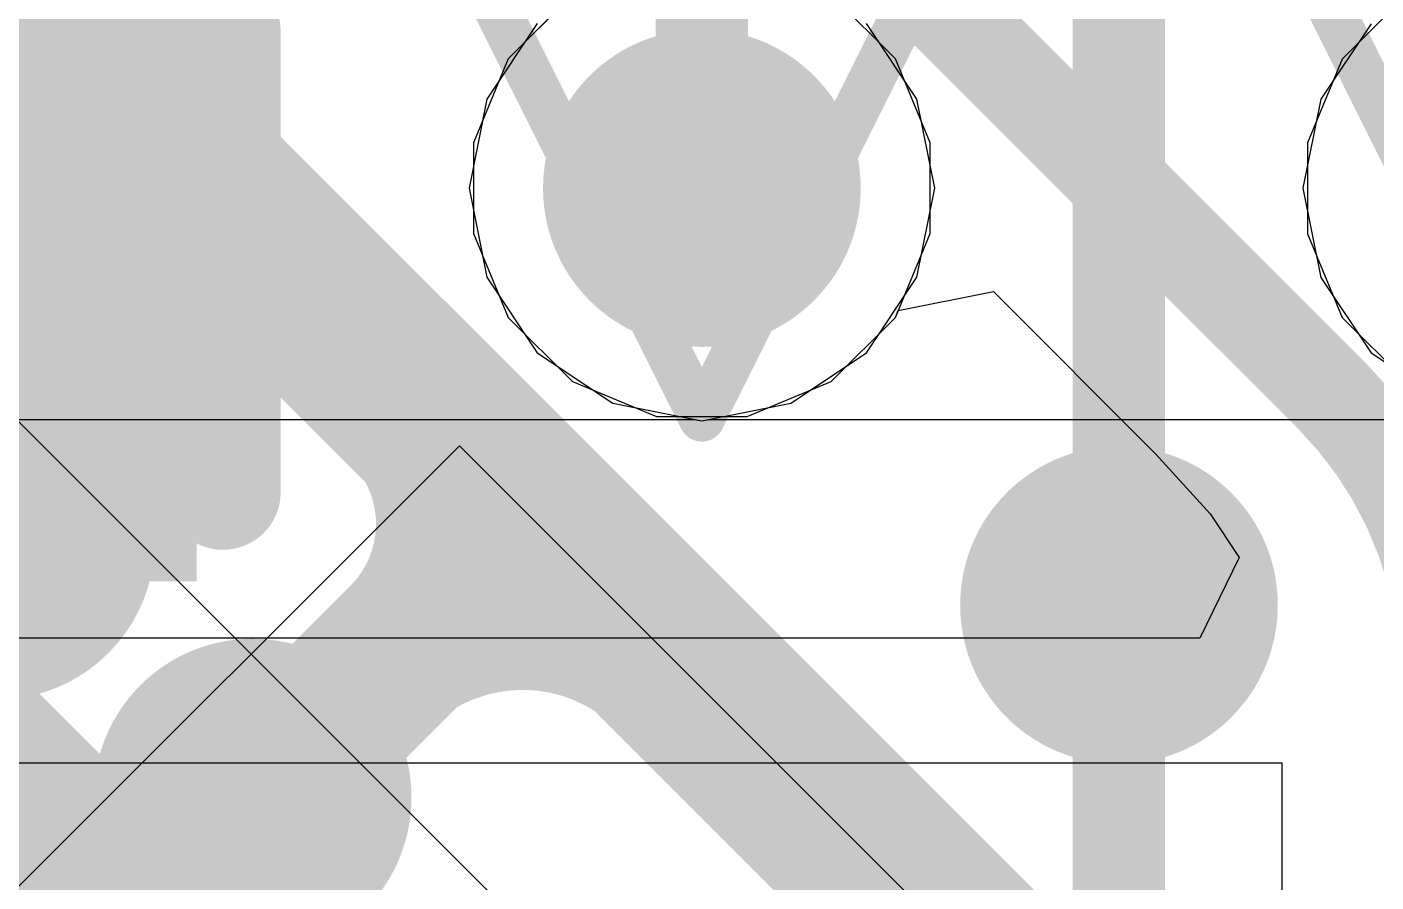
# Model space of a CAD drawing. Header units: inches. Extents: x -6 to 283, y -12 to 154.
# Drawn here: x 47.23 to 48.716, y 5.213 to 6.155 of the extents above; entities that cross this region are included whole.
import ezdxf

# ---------------------------------------------------------------- set-up
doc = ezdxf.new("R2010")
doc.units = ezdxf.units.IN
for name, color, linetype in [('Bottom Layer', 5, 'Continuous'), ('Bottom Overlay', 54, 'Continuous'), ('Bottom Paste', 16, 'Continuous'), ('Bottom Solder', 6, 'Continuous'), ('Drill Drawing', 1, 'Continuous'), ('GND-1', 16, 'Continuous'), ('GND-2', 90, 'Continuous'), ('GND-3', 216, 'Continuous'), ('GND-4', 54, 'Continuous'), ('PWR-1', 156, 'Continuous'), ('PWR-2', 130, 'Continuous'), ('Signal L1', 76, 'Continuous'), ('Signal L2', 6, 'Continuous'), ('Top Layer', 1, 'Continuous'), ('Top Paste', 8, 'Continuous'), ('Top Solder', 216, 'Continuous'), ('Via Holes', 16, 'Continuous')]:
    doc.layers.add(name, color=color, linetype=linetype)

# ---------------------------------------------------------------- blocks, each defined once
blk = doc.blocks.new('BGA_565_15_5_14_4__57')
at = {"layer": 'Top Layer'}
h = blk.add_hatch(color=1, dxfattribs=at)
edge = h.paths.add_edge_path()
edge.add_arc((6.174999079999999, -2.27499926), 0.12499848, 0, 360)
h = blk.add_hatch(color=1, dxfattribs=at)
edge = h.paths.add_edge_path()
edge.add_arc((7.00000124, -2.79999948), 0.12499848, 0, 360)
h = blk.add_hatch(color=1, dxfattribs=at)
edge = h.paths.add_edge_path()
edge.add_arc((6.174999079999999, -2.9250005), 0.12499848, 0, 360)
h = blk.add_hatch(color=1, dxfattribs=at)
edge = h.paths.add_edge_path()
edge.add_arc((7.00000124, -3.20000122), 0.12499848, 0, 360)
at = {"layer": 'Top Paste'}
h = blk.add_hatch(color=8, dxfattribs=at)
edge = h.paths.add_edge_path()
edge.add_arc((6.174999079999999, -2.27499926), 0.12499848, 0, 360)
h = blk.add_hatch(color=8, dxfattribs=at)
edge = h.paths.add_edge_path()
edge.add_arc((7.00000124, -2.79999948), 0.12499848, 0, 360)
h = blk.add_hatch(color=8, dxfattribs=at)
edge = h.paths.add_edge_path()
edge.add_arc((6.174999079999999, -2.9250005), 0.12499848, 0, 360)
h = blk.add_hatch(color=8, dxfattribs=at)
edge = h.paths.add_edge_path()
edge.add_arc((7.00000124, -3.20000122), 0.12499848, 0, 360)
at = {"layer": 'Top Solder'}
h = blk.add_hatch(color=216, dxfattribs=at)
edge = h.paths.add_edge_path()
edge.add_arc((6.174999079999999, -2.27499926), 0.17499838, 0, 360)
h = blk.add_hatch(color=216, dxfattribs=at)
edge = h.paths.add_edge_path()
edge.add_arc((7.00000124, -2.79999948), 0.17499838, 0, 360)
h = blk.add_hatch(color=216, dxfattribs=at)
edge = h.paths.add_edge_path()
edge.add_arc((6.174999079999999, -2.9250005), 0.17499838, 0, 360)
h = blk.add_hatch(color=216, dxfattribs=at)
edge = h.paths.add_edge_path()
edge.add_arc((7.00000124, -3.20000122), 0.17499838, 0, 360)
blk = doc.blocks.new('C___0402_B_346')
at = {"layer": 'Bottom Layer'}
for points in [[(-0.2413, 0.3175), (-0.2412999999999999, -0.3175), (-0.6985, -0.3175), (-0.6985, 0.3175)], [(0.6985, 0.3175), (0.6985, -0.3175), (0.2413, -0.3175), (0.2412999999999999, 0.3175)]]:
    blk.add_hatch(color=5, dxfattribs=at).paths.add_polyline_path(points)
at = {"layer": 'Bottom Paste'}
for points in [[(-0.2413, 0.3175), (-0.2412999999999999, -0.3175), (-0.6985, -0.3175), (-0.6985, 0.3175)], [(0.6985, 0.3175), (0.6985, -0.3175), (0.2413, -0.3175), (0.2412999999999999, 0.3175)]]:
    blk.add_hatch(color=16, dxfattribs=at).paths.add_polyline_path(points)
at = {"layer": 'Bottom Solder'}
for points in [[(-0.18130012, 0.37749988), (-0.18130012, -0.37749988), (-0.7584998799999999, -0.37749988), (-0.7584998799999999, 0.37749988)], [(0.7584998799999999, 0.37749988), (0.7584998799999999, -0.37749988), (0.18130012, -0.37749988), (0.18130012, 0.37749988)]]:
    blk.add_hatch(color=6, dxfattribs=at).paths.add_polyline_path(points)
at = {"layer": 'Bottom Overlay'}
for points in [[(-0.7874, -0.4064, 0.127, 0.127, 0), (-0.7874, 0.4064, 0.127, 0.127, 0)], [(-0.2794, 0.4064, 0.127, 0.127, 0), (-0.7874, 0.4064, 0.127, 0.127, 0)], [(0.7874, 0.4064, 0.127, 0.127, 0), (0.2794, 0.4064, 0.127, 0.127, 0)], [(0.7874, -0.4064, 0.127, 0.127, 0), (0.7874, 0.4064, 0.127, 0.127, 0)], [(-0.2794, -0.4064, 0.127, 0.127, 0), (-0.7874, -0.4064, 0.127, 0.127, 0)], [(0.7874, -0.4064, 0.127, 0.127, 0), (0.2794, -0.4064, 0.127, 0.127, 0)]]:
    blk.add_lwpolyline(points, format="xyseb", dxfattribs=at)
for points in [[(-0.8191499999999999, 0.4064, 0.0635, 0.0635, 1), (-0.7556499999999999, 0.4064, 0.0635, 0.0635, 1)], [(-0.8191499999999999, 0.4064, 0.0635, 0.0635, 1), (-0.7556499999999999, 0.4064, 0.0635, 0.0635, 1)], [(-0.31115, 0.4064, 0.0635, 0.0635, 1), (-0.24765, 0.4064, 0.0635, 0.0635, 1)], [(0.24765, 0.4064, 0.0635, 0.0635, 1), (0.31115, 0.4064, 0.0635, 0.0635, 1)], [(0.7556499999999999, 0.4064, 0.0635, 0.0635, 1), (0.8191499999999999, 0.4064, 0.0635, 0.0635, 1)], [(0.7556499999999999, 0.4064, 0.0635, 0.0635, 1), (0.8191499999999999, 0.4064, 0.0635, 0.0635, 1)], [(-0.8191499999999999, -0.4064, 0.0635, 0.0635, 1), (-0.7556499999999999, -0.4064, 0.0635, 0.0635, 1)], [(-0.8191499999999999, -0.4064, 0.0635, 0.0635, 1), (-0.7556499999999999, -0.4064, 0.0635, 0.0635, 1)], [(-0.31115, -0.4064, 0.0635, 0.0635, 1), (-0.24765, -0.4064, 0.0635, 0.0635, 1)], [(0.24765, -0.4064, 0.0635, 0.0635, 1), (0.31115, -0.4064, 0.0635, 0.0635, 1)], [(0.7556499999999999, -0.4064, 0.0635, 0.0635, 1), (0.8191499999999999, -0.4064, 0.0635, 0.0635, 1)], [(0.7556499999999999, -0.4064, 0.0635, 0.0635, 1), (0.8191499999999999, -0.4064, 0.0635, 0.0635, 1)]]:
    blk.add_lwpolyline(points, format="xyseb", close=True, dxfattribs=at)
blk = doc.blocks.new('CAP_0201_B_361')
at = {"layer": 'Bottom Layer'}
for points in [[(-0.44999656, 0.1499997), (-0.14999716, 0.1499997), (-0.14999716, -0.1499997), (-0.44999656, -0.1499997)], [(0.14999716, 0.1499997), (0.44999656, 0.1499997), (0.44999656, -0.1499997), (0.14999716, -0.1499997)]]:
    blk.add_hatch(color=5, dxfattribs=at).paths.add_polyline_path(points)
at = {"layer": 'Bottom Paste'}
for points in [[(-0.44999656, 0.1499997), (-0.14999716, 0.1499997), (-0.14999716, -0.1499997), (-0.44999656, -0.1499997)], [(0.14999716, 0.1499997), (0.44999656, 0.1499997), (0.44999656, -0.1499997), (0.14999716, -0.1499997)]]:
    blk.add_hatch(color=16, dxfattribs=at).paths.add_polyline_path(points)
at = {"layer": 'Bottom Solder'}
for points in [[(-0.50499772, 0.20500086), (-0.094996, 0.20500086), (-0.094996, -0.20500086), (-0.50499772, -0.20500086)], [(0.094996, 0.20500086), (0.50499772, 0.20500086), (0.50499772, -0.20500086), (0.094996, -0.20500086)]]:
    blk.add_hatch(color=6, dxfattribs=at).paths.add_polyline_path(points)
at = {"layer": 'Bottom Overlay'}
for points in [[(-0.5334, -0.2286, 0.127, 0.127, 0), (-0.5334, 0.2286, 0.127, 0.127, 0)], [(-0.5334, 0.2286, 0.127, 0.127, 0), (-0.2032, 0.2286, 0.127, 0.127, 0)], [(0.2032, 0.2286, 0.127, 0.127, 0), (0.5334, 0.2286, 0.127, 0.127, 0)], [(0.5334, -0.2286, 0.127, 0.127, 0), (0.5334, 0.2286, 0.127, 0.127, 0)], [(-0.5334, -0.2286, 0.127, 0.127, 0), (-0.2032, -0.2286, 0.127, 0.127, 0)], [(0.2032, -0.2286, 0.127, 0.127, 0), (0.5334, -0.2286, 0.127, 0.127, 0)]]:
    blk.add_lwpolyline(points, format="xyseb", dxfattribs=at)
for points in [[(-0.5651499999999999, 0.2286, 0.0635, 0.0635, 1), (-0.5016499999999999, 0.2286, 0.0635, 0.0635, 1)], [(-0.5651499999999999, 0.2286, 0.0635, 0.0635, 1), (-0.5016499999999999, 0.2286, 0.0635, 0.0635, 1)], [(-0.23495, 0.2286, 0.0635, 0.0635, 1), (-0.17145, 0.2286, 0.0635, 0.0635, 1)], [(0.17145, 0.2286, 0.0635, 0.0635, 1), (0.23495, 0.2286, 0.0635, 0.0635, 1)], [(0.5016499999999999, 0.2286, 0.0635, 0.0635, 1), (0.5651499999999999, 0.2286, 0.0635, 0.0635, 1)], [(0.5016499999999999, 0.2286, 0.0635, 0.0635, 1), (0.5651499999999999, 0.2286, 0.0635, 0.0635, 1)], [(-0.5651499999999999, -0.2286, 0.0635, 0.0635, 1), (-0.5016499999999999, -0.2286, 0.0635, 0.0635, 1)], [(-0.5651499999999999, -0.2286, 0.0635, 0.0635, 1), (-0.5016499999999999, -0.2286, 0.0635, 0.0635, 1)], [(-0.23495, -0.2286, 0.0635, 0.0635, 1), (-0.17145, -0.2286, 0.0635, 0.0635, 1)], [(0.17145, -0.2286, 0.0635, 0.0635, 1), (0.23495, -0.2286, 0.0635, 0.0635, 1)], [(0.5016499999999999, -0.2286, 0.0635, 0.0635, 1), (0.5651499999999999, -0.2286, 0.0635, 0.0635, 1)], [(0.5016499999999999, -0.2286, 0.0635, 0.0635, 1), (0.5651499999999999, -0.2286, 0.0635, 0.0635, 1)]]:
    blk.add_lwpolyline(points, format="xyseb", close=True, dxfattribs=at)

msp = doc.modelspace()

# ---------------------------------------------------------------- hatches: boundary and pattern name
at = {"layer": 'Bottom Layer'}
h = msp.add_hatch(color=5, dxfattribs=at)
edge = h.paths.add_edge_path()
edge.add_arc((47.97324924, 5.97783412), 0.1499997, 0, 360)
at = {"layer": 'GND-1'}
h = msp.add_hatch(color=16, dxfattribs=at)
edge = h.paths.add_edge_path()
edge.add_arc((47.97324924, 5.97783412), 0.1499997, 0, 360)
at = {"layer": 'GND-2'}
h = msp.add_hatch(color=90, dxfattribs=at)
edge = h.paths.add_edge_path()
edge.add_arc((47.97324924, 5.97783412), 0.1499997, 0, 360)
at = {"layer": 'GND-3'}
h = msp.add_hatch(color=216, dxfattribs=at)
edge = h.paths.add_edge_path()
edge.add_arc((47.97324924, 5.97783412), 0.1499997, 0, 360)
at = {"layer": 'GND-4'}
h = msp.add_hatch(color=54, dxfattribs=at)
edge = h.paths.add_edge_path()
edge.add_arc((47.97324924, 5.97783412), 0.1499997, 0, 360)
at = {"layer": 'PWR-1'}
h = msp.add_hatch(color=156, dxfattribs=at)
edge = h.paths.add_edge_path()
edge.add_arc((47.97324924, 5.97783412), 0.1499997, 0, 360)
at = {"layer": 'PWR-2'}
h = msp.add_hatch(color=130, dxfattribs=at)
edge = h.paths.add_edge_path()
edge.add_arc((47.97324924, 5.97783412), 0.1499997, 0, 360)
at = {"layer": 'Signal L1'}
h = msp.add_hatch(color=76, dxfattribs=at)
edge = h.paths.add_edge_path()
edge.add_arc((47.97324924, 5.97783412), 0.1499997, 0, 360)
at = {"layer": 'Signal L2'}
h = msp.add_hatch(color=6, dxfattribs=at)
edge = h.paths.add_edge_path()
edge.add_arc((47.97324924, 5.97783412), 0.1499997, 0, 360)
at = {"layer": 'Top Layer'}
h = msp.add_hatch(color=1, dxfattribs=at)
edge = h.paths.add_edge_path()
edge.add_arc((47.97324924, 5.97783412), 0.1499997, 0, 360)
at = {"layer": 'Via Holes'}
h = msp.add_hatch(color=7, dxfattribs=at)
edge = h.paths.add_edge_path()
edge.add_arc((47.97324924, 5.97783412), 0.07499858, 0, 360)

# ---------------------------------------------------------------- linework, layer by layer
at = {"layer": 'Bottom Layer'}
for p, q in [((47.80356707999999, 6.16396786), (47.75995274, 6.12035352)), ((47.75995274, 6.12035352), (47.72164953999999, 6.027879739999999)), ((47.72164953999999, 6.027879739999999), (47.72164953999999, 5.927788499999999)), ((47.72164953999999, 5.927788499999999), (47.75995274, 5.83531472)), ((48.1896801, 5.84287884), (48.29454399999999, 5.863737319999999)), ((48.29454399999999, 5.863737319999999), (48.47352763999999, 5.68475622)), ((48.18654574, 5.83531472), (48.1896801, 5.84287884)), ((47.75995274, 5.83531472), (47.83072984, 5.76453762)), ((48.11576864, 5.76453762), (48.18654574, 5.83531472)), ((47.83072984, 5.76453762), (47.92320362, 5.72623442)), ((48.02329486, 5.72623442), (48.11576864, 5.76453762)), ((47.92320362, 5.72623442), (48.02329486, 5.72623442)), ((48.47352763999999, 5.68475622), (48.53335226, 5.61885592)), ((48.53335226, 5.61885592), (48.56545786, 5.57080928)), ((48.56545786, 5.57080928), (48.52195782, 5.481909279999999)), ((48.52195782, 5.481909279999999), (46.76333802, 5.481909279999999)), ((46.70639884, 5.34444448), (48.61231832, 5.34444448)), ((48.61231832, 5.34444448), (48.61231832, 4.48938904))]:
    msp.add_line(p, q, dxfattribs=at)
for points in [[(47.4508322, 6.96565536, 0.10414, 0.10414, 0), (48.66549068, 5.75099688, 0.10414, 0.10414, 0)], [(48.66549068, 5.75099688, 0.10414, 0.10414, -0.198912367379658), (48.79489606, 5.438584499999999, 0.10414, 0.10414, 0)]]:
    msp.add_lwpolyline(points, format="xyseb", dxfattribs=at)
msp.add_lwpolyline([(48.63945568, 5.75099688, 0.05207, 0.05207, 1), (48.69152568, 5.75099688, 0.05207, 0.05207, 1)], format="xyseb", close=True, dxfattribs=at)
msp.add_lwpolyline([(48.63945568, 5.75099688, 0.05207, 0.05207, 1), (48.69152568, 5.75099688, 0.05207, 0.05207, 1)], format="xyseb", close=True, dxfattribs=at)
at = {"layer": 'Drill Drawing'}
for points in [[(47.71924924, 6.231834119999999, 0.0508, 0.0508, 0), (47.97324924, 5.723834119999999, 0.0508, 0.0508, 0)], [(47.97324924, 5.723834119999999, 0.0508, 0.0508, 0), (48.22724924, 6.231834119999999, 0.0508, 0.0508, 0)], [(48.63815519999999, 6.23165886, 0.0508, 0.0508, 0), (48.8921552, 5.72365886, 0.0508, 0.0508, 0)]]:
    msp.add_lwpolyline(points, format="xyseb", dxfattribs=at)
msp.add_lwpolyline([(47.96054924, 5.723834119999999, 0.0254, 0.0254, 1), (47.98594924, 5.723834119999999, 0.0254, 0.0254, 1)], format="xyseb", close=True, dxfattribs=at)
msp.add_lwpolyline([(47.96054924, 5.723834119999999, 0.0254, 0.0254, 1), (47.98594924, 5.723834119999999, 0.0254, 0.0254, 1)], format="xyseb", close=True, dxfattribs=at)
at = {"layer": 'GND-1'}
for p, q in [((47.83072984, 6.19113062), (47.75995274, 6.12035352)), ((48.18654574, 6.12035352), (48.11576864, 6.19113062)), ((48.74963579999999, 6.190955359999999), (48.6788587, 6.120178259999999)), ((47.75995274, 6.12035352), (47.72164953999999, 6.027879739999999)), ((48.22484893999999, 6.027879739999999), (48.18654574, 6.12035352)), ((48.6788587, 6.120178259999999), (48.6405555, 6.02770448)), ((47.72164953999999, 6.027879739999999), (47.72164953999999, 5.927788499999999)), ((48.22484893999999, 5.927788499999999), (48.22484893999999, 6.027879739999999)), ((48.6405555, 6.02770448), (48.6405555, 5.92761324)), ((47.72164953999999, 5.927788499999999), (47.75995274, 5.83531472)), ((48.18654574, 5.83531472), (48.22484893999999, 5.927788499999999)), ((48.6405555, 5.92761324), (48.6788587, 5.83513946)), ((47.75995274, 5.83531472), (47.83072984, 5.76453762)), ((48.11576864, 5.76453762), (48.18654574, 5.83531472)), ((48.6788587, 5.83513946), (48.74963579999999, 5.76436236)), ((47.83072984, 5.76453762), (47.92320362, 5.72623442)), ((48.02329486, 5.72623442), (48.11576864, 5.76453762)), ((47.92320362, 5.72623442), (48.02329486, 5.72623442))]:
    msp.add_line(p, q, dxfattribs=at)
at = {"layer": 'GND-2'}
for p, q in [((47.83072984, 6.19113062), (47.75995274, 6.12035352)), ((48.18654574, 6.12035352), (48.11576864, 6.19113062)), ((48.74963579999999, 6.190955359999999), (48.6788587, 6.120178259999999)), ((47.75995274, 6.12035352), (47.72164953999999, 6.027879739999999)), ((48.22484893999999, 6.027879739999999), (48.18654574, 6.12035352)), ((48.6788587, 6.120178259999999), (48.6405555, 6.02770448)), ((47.72164953999999, 6.027879739999999), (47.72164953999999, 5.927788499999999)), ((48.22484893999999, 5.927788499999999), (48.22484893999999, 6.027879739999999)), ((48.6405555, 6.02770448), (48.6405555, 5.92761324)), ((47.72164953999999, 5.927788499999999), (47.75995274, 5.83531472)), ((48.18654574, 5.83531472), (48.22484893999999, 5.927788499999999)), ((48.6405555, 5.92761324), (48.6788587, 5.83513946)), ((47.75995274, 5.83531472), (47.83072984, 5.76453762)), ((48.11576864, 5.76453762), (48.18654574, 5.83531472)), ((48.6788587, 5.83513946), (48.74963579999999, 5.76436236)), ((47.83072984, 5.76453762), (47.92320362, 5.72623442)), ((48.02329486, 5.72623442), (48.11576864, 5.76453762)), ((47.92320362, 5.72623442), (48.02329486, 5.72623442))]:
    msp.add_line(p, q, dxfattribs=at)
at = {"layer": 'GND-3'}
for p, q in [((47.83072984, 6.19113062), (47.75995274, 6.12035352)), ((48.18654574, 6.12035352), (48.11576864, 6.19113062)), ((48.74963579999999, 6.190955359999999), (48.6788587, 6.120178259999999)), ((47.75995274, 6.12035352), (47.72164953999999, 6.027879739999999)), ((48.22484893999999, 6.027879739999999), (48.18654574, 6.12035352)), ((48.6788587, 6.120178259999999), (48.6405555, 6.02770448)), ((47.72164953999999, 6.027879739999999), (47.72164953999999, 5.927788499999999)), ((48.22484893999999, 5.927788499999999), (48.22484893999999, 6.027879739999999)), ((48.6405555, 6.02770448), (48.6405555, 5.92761324)), ((47.72164953999999, 5.927788499999999), (47.75995274, 5.83531472)), ((48.18654574, 5.83531472), (48.22484893999999, 5.927788499999999)), ((48.6405555, 5.92761324), (48.6788587, 5.83513946)), ((47.75995274, 5.83531472), (47.83072984, 5.76453762)), ((48.11576864, 5.76453762), (48.18654574, 5.83531472)), ((48.6788587, 5.83513946), (48.74963579999999, 5.76436236)), ((47.83072984, 5.76453762), (47.92320362, 5.72623442)), ((48.02329486, 5.72623442), (48.11576864, 5.76453762)), ((47.92320362, 5.72623442), (48.02329486, 5.72623442))]:
    msp.add_line(p, q, dxfattribs=at)
at = {"layer": 'GND-4'}
for p, q in [((47.83072984, 6.19113062), (47.75995274, 6.12035352)), ((48.18654574, 6.12035352), (48.11576864, 6.19113062)), ((48.74963579999999, 6.190955359999999), (48.6788587, 6.120178259999999)), ((47.75995274, 6.12035352), (47.72164953999999, 6.027879739999999)), ((48.22484893999999, 6.027879739999999), (48.18654574, 6.12035352)), ((48.6788587, 6.120178259999999), (48.6405555, 6.02770448)), ((47.72164953999999, 6.027879739999999), (47.72164953999999, 5.927788499999999)), ((48.22484893999999, 5.927788499999999), (48.22484893999999, 6.027879739999999)), ((48.6405555, 6.02770448), (48.6405555, 5.92761324)), ((47.72164953999999, 5.927788499999999), (47.75995274, 5.83531472)), ((48.18654574, 5.83531472), (48.22484893999999, 5.927788499999999)), ((48.6405555, 5.92761324), (48.6788587, 5.83513946)), ((47.75995274, 5.83531472), (47.83072984, 5.76453762)), ((48.11576864, 5.76453762), (48.18654574, 5.83531472)), ((48.6788587, 5.83513946), (48.74963579999999, 5.76436236)), ((47.83072984, 5.76453762), (47.92320362, 5.72623442)), ((48.02329486, 5.72623442), (48.11576864, 5.76453762)), ((47.92320362, 5.72623442), (48.02329486, 5.72623442))]:
    msp.add_line(p, q, dxfattribs=at)
at = {"layer": 'PWR-1'}
for p, q in [((47.79185514, 6.159228219999999), (47.73624691999999, 6.07600258)), ((48.21025156, 6.07600258), (48.15464333999999, 6.159228219999999)), ((48.7107611, 6.159052959999999), (48.65515288, 6.075827319999999)), ((47.73624691999999, 6.07600258), (47.7167194, 5.97783412)), ((48.22977908, 5.97783412), (48.21025156, 6.07600258)), ((48.65515288, 6.075827319999999), (48.63562536, 5.977658859999999)), ((47.7167194, 5.97783412), (47.73624691999999, 5.87966566)), ((48.21025156, 5.87966566), (48.22977908, 5.97783412)), ((48.63562536, 5.977658859999999), (48.65515288, 5.879490399999999)), ((47.73624691999999, 5.87966566), (47.79185514, 5.796440019999999)), ((48.15464333999999, 5.796440019999999), (48.21025156, 5.87966566)), ((48.65515288, 5.879490399999999), (48.7107611, 5.79626476)), ((47.79185514, 5.796440019999999), (47.87508078, 5.7408318)), ((48.0714177, 5.7408318), (48.15464333999999, 5.796440019999999)), ((48.7107611, 5.79626476), (48.79398673999999, 5.74065654)), ((47.87508078, 5.7408318), (47.97324924, 5.72130428)), ((47.97324924, 5.72130428), (48.0714177, 5.7408318))]:
    msp.add_line(p, q, dxfattribs=at)
at = {"layer": 'PWR-2'}
for p, q in [((51.35599584, 1.58476696), (46.59205565999999, 6.348719839999999)), ((47.79185514, 6.159228219999999), (47.73624691999999, 6.07600258)), ((48.21025156, 6.07600258), (48.15464333999999, 6.159228219999999)), ((48.7107611, 6.159052959999999), (48.65515288, 6.075827319999999)), ((47.73624691999999, 6.07600258), (47.7167194, 5.97783412)), ((48.22977908, 5.97783412), (48.21025156, 6.07600258)), ((48.65515288, 6.075827319999999), (48.63562536, 5.977658859999999)), ((47.7167194, 5.97783412), (47.73624691999999, 5.87966566)), ((48.21025156, 5.87966566), (48.22977908, 5.97783412)), ((48.63562536, 5.977658859999999), (48.65515288, 5.879490399999999)), ((47.73624691999999, 5.87966566), (47.79185514, 5.796440019999999)), ((48.15464333999999, 5.796440019999999), (48.21025156, 5.87966566)), ((48.65515288, 5.879490399999999), (48.7107611, 5.79626476)), ((47.79185514, 5.796440019999999), (47.87508078, 5.7408318)), ((48.0714177, 5.7408318), (48.15464333999999, 5.796440019999999)), ((48.7107611, 5.79626476), (48.79398673999999, 5.74065654)), ((47.87508078, 5.7408318), (47.97324924, 5.72130428)), ((47.97324924, 5.72130428), (48.0714177, 5.7408318))]:
    msp.add_line(p, q, dxfattribs=at)
msp.add_lwpolyline([(42.26224212, 10.27606276, 0.1778, 0.1778, 0), (50.73239281999999, 1.80591206, 0.1778, 0.1778, 0)], format="xyseb", dxfattribs=at)
at = {"layer": 'Signal L1'}
for points in [[(47.97324924, 5.97783412, 0.1016, 0.1016, 0), (47.97324924, 6.435684360000001, 0.1016, 0.1016, 0)], [(48.43274794, 3.46355416, 0.1016, 0.1016, 0), (48.43274794, 6.43749792, 0.1016, 0.1016, 0)]]:
    msp.add_lwpolyline(points, format="xyseb", dxfattribs=at)
msp.add_lwpolyline([(47.94784924, 5.97783412, 0.0508, 0.0508, 1), (47.99864923999999, 5.97783412, 0.0508, 0.0508, 1)], format="xyseb", close=True, dxfattribs=at)
at = {"layer": 'Signal L2'}
for p, q in [((45.89604486, 5.72296798), (47.96488502, 5.72296798)), ((47.96488502, 5.72296798), (47.97324924, 5.72130428)), ((47.97324924, 5.72130428), (47.98161346, 5.72296798)), ((47.98161346, 5.72296798), (48.8829096, 5.72296798))]:
    msp.add_line(p, q, dxfattribs=at)
at = {"layer": 'Top Layer'}
for p, q in [((46.0852266, 4.07316178), (47.70600568, 5.69393832)), ((47.70600568, 5.69393832), (48.35175242, 5.04819158))]:
    msp.add_line(p, q, dxfattribs=at)
for points in [[(46.20650652, 7.19344002, 0.2032, 0.2032, 0), (48.47841968, 4.92152686, 0.2032, 0.2032, 0)], [(47.65703448, 5.7300368, 0.1778, 0.1778, -0.3944681416560908), (47.64913507999999, 5.47693596, 0.1778, 0.1778, 0)], [(47.47827436, 5.30608032, 0.1778, 0.1778, 0), (47.67417948, 5.50197782, 0.1778, 0.1778, 0)], [(47.64919604, 5.47684452, 0.1778, 0.1778, -0.3511543973849758), (47.94236538, 5.44470844, 0.1778, 0.1778, 0)], [(46.08522914, 4.07316178, 0.10414, 0.10414, 0), (47.2902407, 5.278173339999999, 0.10414, 0.10414, 0)], [(47.2902407, 5.278173339999999, 0.10414, 0.10414, 0), (47.45036738, 5.278173339999999, 0.10414, 0.10414, 0)]]:
    msp.add_lwpolyline(points, format="xyseb", dxfattribs=at)
for points in [[(47.61258448, 5.7300368, 0.08889999999999999, 0.08889999999999999, 1), (47.70148448, 5.7300368, 0.08889999999999999, 0.08889999999999999, 1)], [(47.62972947999999, 5.50197782, 0.08889999999999999, 0.08889999999999999, 1), (47.71862948, 5.50197782, 0.08889999999999999, 0.08889999999999999, 1)], [(47.60468508, 5.47693596, 0.08889999999999999, 0.08889999999999999, 1), (47.69358508, 5.47693596, 0.08889999999999999, 0.08889999999999999, 1)], [(47.60474604, 5.47684452, 0.08889999999999999, 0.08889999999999999, 1), (47.69364604, 5.47684452, 0.08889999999999999, 0.08889999999999999, 1)], [(47.89791538, 5.44470844, 0.08889999999999999, 0.08889999999999999, 1), (47.98681538, 5.44470844, 0.08889999999999999, 0.08889999999999999, 1)], [(47.43382436, 5.30608032, 0.08889999999999999, 0.08889999999999999, 1), (47.52272436, 5.30608032, 0.08889999999999999, 0.08889999999999999, 1)], [(47.2642057, 5.278173339999999, 0.05207, 0.05207, 1), (47.3162757, 5.278173339999999, 0.05207, 0.05207, 1)], [(47.2642057, 5.278173339999999, 0.05207, 0.05207, 1), (47.3162757, 5.278173339999999, 0.05207, 0.05207, 1)], [(47.42433238, 5.278173339999999, 0.05207, 0.05207, 1), (47.47640238, 5.278173339999999, 0.05207, 0.05207, 1)]]:
    msp.add_lwpolyline(points, format="xyseb", close=True, dxfattribs=at)

# ---------------------------------------------------------------- block references
for name, p, rotation in [('BGA_565_15_5_14_4__57', (54.40792014, 8.2759296), 225), ('CAP_0201_B_361', (49.06173829999999, 6.72897054), 315), ('C___0402_B_346', (47.03924806, 5.36326334), 270)]:
    msp.add_blockref(name, p, dxfattribs=dict(rotation=rotation))

doc.saveas('drawing.dxf')
